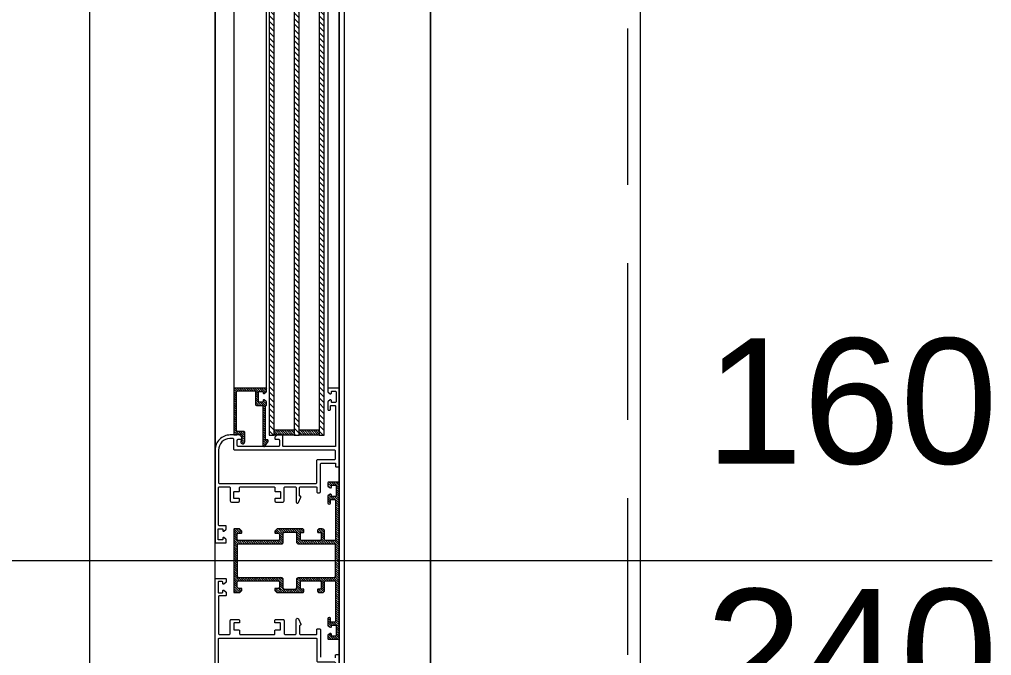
# Model space of a CAD drawing. Header units: centimetres. Extents: x 105417 to 110818, y -55119 to -48326.
# Drawn here: x 108376.6 to 108454.1, y -51119.9 to -51069.1 of the extents above; entities that cross this region are included whole.
import ezdxf

# ---------------------------------------------------------------- set-up
doc = ezdxf.new("R2010")
doc.units = ezdxf.units.CM
doc.header["$LTSCALE"] = 50
doc.header["$MEASUREMENT"] = 0
doc.linetypes.add('CACHE', pattern=[0.375, 0.25, -0.125])
doc.layers.get('0').update_dxf_attribs({"color": 8})
doc.layers.add('BORD', color=5, linetype='Continuous')
doc.layers.add('COTE 50ème', color=1, linetype='Continuous')
doc.layers.add('CONSOLE ISOL.', color=214, linetype='Continuous', lineweight=15)
doc.layers.add('WINDOWS', color=21, linetype='Continuous', lineweight=5)
doc.styles.add('GENERATED_STYLE_1', font='arial.ttf')
doc.styles.add('RS_TXT_50', font='arial.ttf', dxfattribs={"height": 12.5})
doc.dimstyles.new('RS_50CM_LINEAIRE', dxfattribs={"dimscale": 5, "dimtxt": 12.5, "dimasz": 1.5, "dimexe": 1, "dimexo": 2.5, "dimgap": 1, "dimtad": 1, "dimdec": 1, "dimrnd": 0.5, "dimdsep": 46, "dimtxsty": 'RS_TXT_50', "dimblk1": 'ARCHTICK', "dimblk2": 'ARCHTICK', "dimsah": 1, "dimcen": 2.5, "dimdle": 1, "dimclrt": 4, "dimadec": 0, "dimazin": 2, "dimtfac": 1, "dimtdec": 1, "dimtix": 1, "dimtmove": 2, "dimatfit": 3, "dimfxl": 1, "dimtolj": 1, "dimtzin": 0, "dimarcsym": 0})
pattern_1 = [(135, (-46708.70849, -43842.58123), (-0.08838834765, -0.08838834765), [])]

# ---------------------------------------------------------------- blocks, each defined once
blk = doc.blocks.new('DRITARE POS 3')
at = {"layer": 'WINDOWS'}
h = blk.add_hatch(dxfattribs=at)
h.set_pattern_fill('ANSI31', color=256, angle=450)
h.set_pattern_definition(pattern_1)
h.paths.add_polyline_path([(-9.613, -75.277, -0.414214), (-9.557, -75.221), (-9.259, -75.221, -0.414214), (-9.203, -75.277), (-9.203, -75.491, 1), (-8.997, -75.491), (-8.997, -74.959, 0.250765), (-9.022, -74.913), (-9.19, -74.801, 0.599022), (-9.277, -74.847), (-9.277, -74.922, -0.414214), (-9.333, -74.978), (-9.595, -74.978, -0.414214), (-9.651, -74.922), (-9.651, -74.138, -0.414214), (-9.595, -74.082), (-9.333, -74.082, -0.414214), (-9.277, -74.138), (-9.277, -74.25, 0.599022), (-9.19, -74.297), (-9.022, -74.185, 0.250765), (-8.997, -74.138), (-8.997, -73.895, 0.414214), (-9.053, -73.839), (-9.837, -73.839, 0.414214), (-9.893, -73.895), (-9.893, -80.111), (-9.893, -86.327, 0.414214), (-9.837, -86.383), (-9.053, -86.383, 0.414214), (-8.997, -86.327), (-8.997, -86.085, 0.250765), (-9.022, -86.038), (-9.19, -85.926, 0.599022), (-9.277, -85.973), (-9.277, -86.085, -0.414214), (-9.333, -86.141), (-9.595, -86.141, -0.414214), (-9.651, -86.085), (-9.651, -85.301, -0.414214), (-9.595, -85.245), (-9.333, -85.245, -0.414214), (-9.277, -85.301), (-9.277, -85.375, 0.599022), (-9.19, -85.422), (-9.022, -85.31, 0.250765), (-8.997, -85.263), (-8.997, -84.731, 1), (-9.203, -84.731), (-9.203, -84.946, -0.414214), (-9.259, -85.002), (-9.557, -85.002, -0.414214), (-9.613, -84.946), (-9.613, -81.773, -0.414214), (-9.557, -81.717), (-8.829, -81.717, -0.414214), (-8.736, -81.81), (-8.736, -82.463, 0.414214), (-8.549, -82.65), (-8.293, -82.65, 0.198912), (-8.253, -82.634), (-8.192, -82.573, 0.198912), (-8.176, -82.533), (-8.176, -82.426, 0.414214), (-8.232, -82.37), (-8.4, -82.37, -0.414214), (-8.456, -82.314), (-8.456, -81.81, -0.414214), (-8.363, -81.717), (-6.907, -81.717, -0.414214), (-6.813, -81.81), (-6.813, -82.314, -0.414214), (-6.869, -82.37), (-7.037, -82.37, 0.414214), (-7.093, -82.426), (-7.093, -82.533, 0.198912), (-7.077, -82.573), (-7.016, -82.634, 0.198912), (-6.977, -82.65), (-4.97, -82.65, 0.198912), (-4.93, -82.634), (-4.776, -82.48, 0.198912), (-4.76, -82.44), (-4.76, -82.37, 0.414214), (-4.816, -82.314), (-5.003, -82.314, -0.340481), (-5.133, -82.221), (-5.133, -81.81, -0.414214), (-5.04, -81.717), (-1.867, -81.717, -0.414214), (-1.773, -81.81), (-1.773, -82.221, -0.414214), (-1.867, -82.314), (-2.091, -82.314, 0.414214), (-2.147, -82.37), (-2.147, -82.44, 0.198912), (-2.13, -82.48), (-1.976, -82.634, 0.198912), (-1.937, -82.65), (-1.549, -82.65, 0.414214), (-1.493, -82.594), (-1.493, -80.111), (-1.493, -77.629, 0.414214), (-1.549, -77.573), (-1.937, -77.573, 0.198912), (-1.976, -77.589), (-2.13, -77.743, 0.198912), (-2.147, -77.782), (-2.147, -77.853, 0.414214), (-2.091, -77.909), (-1.867, -77.909, -0.414214), (-1.773, -78.002), (-1.773, -78.413, -0.414214), (-1.867, -78.506), (-5.04, -78.506, -0.414214), (-5.133, -78.413), (-5.133, -78.002, -0.340481), (-5.003, -77.909), (-4.816, -77.909, 0.414214), (-4.76, -77.853), (-4.76, -77.782, 0.198912), (-4.776, -77.743), (-4.93, -77.589, 0.198912), (-4.97, -77.573), (-6.977, -77.573, 0.198912), (-7.016, -77.589), (-7.077, -77.65, 0.198912), (-7.093, -77.689), (-7.093, -77.797, 0.414214), (-7.037, -77.853), (-6.869, -77.853, -0.414214), (-6.813, -77.909), (-6.813, -78.413, -0.414214), (-6.907, -78.506), (-8.363, -78.506, -0.414214), (-8.456, -78.413), (-8.456, -77.909, -0.414214), (-8.4, -77.853), (-8.232, -77.853, 0.414214), (-8.176, -77.797), (-8.176, -77.689, 0.198912), (-8.192, -77.65), (-8.253, -77.589, 0.198912), (-8.293, -77.573), (-8.549, -77.573, 0.414214), (-8.736, -77.759), (-8.736, -78.413, -0.414214), (-8.829, -78.506), (-9.557, -78.506, -0.414214), (-9.613, -78.45)])
h.paths.add_polyline_path([(-9.557, -78.786), (-6.627, -78.786), (-6.533, -78.693), (-6.533, -77.946), (-6.44, -77.853), (-5.507, -77.853), (-5.413, -77.946), (-5.413, -78.693), (-5.32, -78.786), (-1.829, -78.786), (-1.773, -78.842), (-1.773, -80.111), (-1.773, -81.381), (-1.829, -81.437), (-5.32, -81.437), (-5.413, -81.53), (-5.413, -82.277), (-5.507, -82.37), (-6.44, -82.37), (-6.533, -82.277), (-6.533, -81.53), (-6.627, -81.437), (-9.557, -81.437), (-9.613, -81.381), (-9.613, -80.111), (-9.613, -78.842)], flags=16)
at = {"layer": 'WINDOWS', "transparency": 33554559}
h = blk.add_hatch(dxfattribs=at)
h.set_pattern_fill('ANSI31', color=256, angle=450)
h.set_pattern_definition(pattern_1)
h.paths.add_polyline_path([(-1.493, -90.215), (-1.493, -90.159), (-1.736, -90.159), (-1.736, -90.215), (-2.091, -90.215, -0.414214), (-2.147, -90.159), (-2.147, -89.785, -0.247394), (-2.122, -89.739, 1.657435), (-2.371, -89.608), (-2.371, -90.346, 0.414214), (-2.277, -90.439), (-1.811, -90.439, -0.414214), (-1.717, -90.532), (-1.717, -93.575, -0.414214), (-1.811, -93.668), (-3.16, -93.668, -0.414214), (-3.216, -93.612), (-3.216, -92.604, 0.414214), (-3.309, -92.511), (-3.757, -92.511, -0.414214), (-3.813, -92.455), (-3.813, -89.319, 0.737396), (-3.984, -89.266), (-4.226, -89.621, 0.603122), (-4.149, -89.767), (-4.075, -89.767, -0.414214), (-4.019, -89.823), (-4.019, -92.511), (-4.056, -92.511, 0.414214), (-4.112, -92.567), (-4.112, -92.772, 0.250765), (-4.087, -92.819), (-3.919, -92.949, 0.599022), (-3.832, -92.903), (-3.832, -92.828, -0.414214), (-3.776, -92.772), (-3.515, -92.772, -0.414214), (-3.459, -92.828), (-3.459, -93.575, -0.414214), (-3.515, -93.631), (-3.776, -93.631, -0.414214), (-3.832, -93.575), (-3.832, -93.5, 0.599022), (-3.919, -93.454), (-4.087, -93.584, 0.250765), (-4.112, -93.631), (-4.112, -93.836, 0.414214), (-4.056, -93.892), (-1.549, -93.892, 0.414214), (-1.493, -93.836)])
at = {"layer": 'WINDOWS'}
h = blk.add_hatch(dxfattribs=at)
h.set_pattern_fill('ANSI31', color=140, scale=2.5, angle=450)
h.set_pattern_definition([(135, (-46708.9128, -43842.58123), (-0.2209708691, -0.2209708691), [])])
h.paths.add_polyline_path([(-8.712, -90.149), (-8.712, -147.535), (-8.312, -147.535), (-8.312, -90.149)])
h.paths.add_polyline_path([(-6.712, -90.149), (-6.712, -147.535), (-6.312, -147.535), (-6.312, -90.149)])
h.paths.add_polyline_path([(-4.712, -90.149), (-4.712, -147.53), (-4.312, -147.53), (-4.312, -90.149)])
at = {"layer": 'WINDOWS', "transparency": 33554559}
h = blk.add_hatch(dxfattribs=at)
h.set_pattern_fill('ANSI31', color=140, angle=450)
h.set_pattern_definition([(135, (-46708.90849, -43859.58123), (-0.08838834765, -0.08838834765), [])])
h.paths.add_polyline_path([(-6.712, -147.535), (-8.312, -147.535), (-8.312, -147.135), (-6.712, -147.135)])
h.paths.add_polyline_path([(-4.712, -147.535), (-6.312, -147.535), (-6.312, -147.135), (-4.712, -147.135)])
h.paths.add_polyline_path([(-6.712, -90.549), (-8.312, -90.549), (-8.312, -90.149), (-6.712, -90.149)])
h.paths.add_polyline_path([(-4.712, -90.549), (-6.312, -90.549), (-6.312, -90.149), (-4.712, -90.149)])
at = {"layer": 'WINDOWS', "color": 165, "linetype": 'CACHE'}
blk.add_line((-32.898, -160.111), (-32.898, 0), dxfattribs=at)
at = {"layer": 'WINDOWS', "color": 165}
blk.add_line((-61.993, -80.111), (34.007, -80.111), dxfattribs=at)
at = {"layer": 'WINDOWS'}
for p, q in [((-0.009, -148.634), (-0.001, -88.98)), ((-9.893, -143.831), (-9.893, -93.831)), ((-9.002, -143.853), (-8.997, -93.831)), ((-4.112, -93.836), (-4.116, -143.853)), ((-1.498, -143.853), (-1.493, -93.836))]:
    blk.add_line(p, q, dxfattribs=at)
at = {"layer": 'WINDOWS', "color": 165}
for points in [[(-9.898, 0), (-9.898, -160.111), (-33.898, -160.111), (-33.898, 0)], [(-10.298, -159.711), (-10.298, -0.4), (-9.898, 0), (-9.898, -160.111)], [(0, 0), (0, -160.111), (10, -160.111), (10, 0)]]:
    blk.add_lwpolyline(points, close=True, dxfattribs=at)
at = {"layer": 'WINDOWS'}
for points in [[(-9.898, -160.111), (-9.898, 0), (0, 0), (0, -160.111)], [(-1.773, -80.111), (-1.773, -78.842), (-1.829, -78.786), (-5.32, -78.786), (-5.413, -78.693), (-5.413, -77.946), (-5.507, -77.853), (-6.44, -77.853), (-6.533, -77.946), (-6.533, -78.693), (-6.627, -78.786), (-9.557, -78.786), (-9.613, -78.842), (-9.613, -80.111), (-9.613, -81.381), (-9.557, -81.437), (-6.627, -81.437), (-6.533, -81.53), (-6.533, -82.277), (-6.44, -82.37), (-5.507, -82.37), (-5.413, -82.277), (-5.413, -81.53), (-5.32, -81.437), (-1.829, -81.437), (-1.773, -81.381)]]:
    blk.add_lwpolyline(points, close=True, dxfattribs=at)
for points in [[(-9.613, -72.365), (-9.613, -72.57, -0.414214), (-9.669, -72.626), (-9.837, -72.626, -0.414214), (-9.893, -72.57), (-9.893, -66.391, -0.414214)], [(0, -71.282), (0, -78.637, -0.414214), (-0.056, -78.693), (-0.84, -78.693, -0.414214), (-0.896, -78.637), (-0.896, -78.431, -0.250765), (-0.871, -78.385), (-0.703, -78.254, -0.599022), (-0.616, -78.301), (-0.616, -78.394, 0.414214), (-0.56, -78.45), (-0.299, -78.45, 0.414214), (-0.243, -78.394), (-0.243, -77.61, 0.414214), (-0.299, -77.554), (-0.56, -77.554, 0.414214), (-0.616, -77.61), (-0.616, -77.703, -0.599022), (-0.703, -77.75), (-0.871, -77.619, -0.250765), (-0.896, -77.573), (-0.896, -77.367, -0.414214), (-0.84, -77.311), (-0.336, -77.311, 0.414214), (-0.28, -77.255), (-0.28, -74.306, 0.414214), (-0.373, -74.213), (-1.12, -74.213, 0.414214), (-1.213, -74.306), (-1.213, -75.333, -0.414214), (-1.307, -75.426), (-1.867, -75.426, -0.414214), (-1.96, -75.333), (-1.96, -75.202, -0.414214), (-1.904, -75.146), (-1.549, -75.146, 0.414214), (-1.493, -75.09), (-1.493, -74.642, 0.414214), (-1.549, -74.586), (-1.904, -74.586, -0.414214), (-1.96, -74.53), (-1.96, -74.269, 0.414214), (-2.016, -74.213), (-4.704, -74.213, 0.414214), (-4.76, -74.269), (-4.76, -74.53, -0.414214), (-4.816, -74.586), (-5.171, -74.586, 0.414214), (-5.227, -74.642), (-5.227, -75.09, 0.414214), (-5.171, -75.146), (-4.816, -75.146, -0.414214), (-4.76, -75.202), (-4.76, -75.333, -0.414214), (-4.853, -75.426), (-5.413, -75.426, -0.414214), (-5.507, -75.333), (-5.507, -74.306, 0.414214), (-5.6, -74.213), (-6.384, -74.213, 0.414214), (-6.477, -74.306), (-6.477, -75.426, -0.809546), (-6.656, -75.464), (-6.846, -75.038, -0.543142), (-6.795, -74.959, 0.414214), (-6.739, -74.903), (-6.739, -74.306, 0.414214), (-6.832, -74.213), (-8.064, -74.213, 0.414214), (-8.12, -74.269), (-8.12, -74.623, -0.414214), (-8.176, -74.679), (-8.344, -74.679, -0.414214), (-8.4, -74.623), (-8.4, -72.402, 0.414214)]]:
    blk.add_lwpolyline(points, format="xyb", dxfattribs=at)
for points in [[(-1.493, -70.442, -0.414214), (-1.4, -70.349), (-1.176, -70.349), (-1.176, -70.349, -0.414214), (-0.28, -71.282), (-0.28, -73.877, -0.414214), (-0.336, -73.933), (-8.064, -73.933, -0.414214), (-8.12, -73.877), (-8.12, -72.122, 0.414214), (-8.213, -72.029), (-9.52, -72.029, -0.414214), (-9.613, -71.935), (-9.613, -71.375, -0.414214), (-9.52, -71.282), (-1.587, -71.282, 0.414214), (-1.493, -71.189)], [(-1.493, -80.111), (-1.493, -77.629, 0.414214), (-1.549, -77.573), (-1.937, -77.573, 0.198912), (-1.976, -77.589), (-2.13, -77.743, 0.198912), (-2.147, -77.782), (-2.147, -77.853, 0.414214), (-2.091, -77.909), (-1.867, -77.909, -0.414214), (-1.773, -78.002), (-1.773, -78.413, -0.414214), (-1.867, -78.506), (-5.04, -78.506, -0.414214), (-5.133, -78.413), (-5.133, -78.002, -0.340481), (-5.003, -77.909), (-4.816, -77.909, 0.414214), (-4.76, -77.853), (-4.76, -77.782, 0.198912), (-4.776, -77.743), (-4.93, -77.589, 0.198912), (-4.97, -77.573), (-6.977, -77.573, 0.198912), (-7.016, -77.589), (-7.077, -77.65, 0.198912), (-7.093, -77.689), (-7.093, -77.797, 0.414214), (-7.037, -77.853), (-6.869, -77.853, -0.414214), (-6.813, -77.909), (-6.813, -78.413, -0.414214), (-6.907, -78.506), (-8.363, -78.506, -0.414214), (-8.456, -78.413), (-8.456, -77.909, -0.414214), (-8.4, -77.853), (-8.232, -77.853, 0.414214), (-8.176, -77.797), (-8.176, -77.689, 0.198912), (-8.192, -77.65), (-8.253, -77.589, 0.198912), (-8.293, -77.573), (-8.549, -77.573, 0.414214), (-8.736, -77.759), (-8.736, -78.413, -0.414214), (-8.829, -78.506), (-9.557, -78.506, -0.414214), (-9.613, -78.45), (-9.613, -75.277, -0.414214), (-9.557, -75.221), (-9.259, -75.221, -0.414214), (-9.203, -75.277), (-9.203, -75.491, 1), (-8.997, -75.491), (-8.997, -74.959, 0.250765), (-9.022, -74.913), (-9.19, -74.801, 0.599022), (-9.277, -74.847), (-9.277, -74.922, -0.414214), (-9.333, -74.978), (-9.595, -74.978, -0.414214), (-9.651, -74.922), (-9.651, -74.138, -0.414214), (-9.595, -74.082), (-9.333, -74.082, -0.414214), (-9.277, -74.138), (-9.277, -74.25, 0.599022), (-9.19, -74.297), (-9.022, -74.185, 0.250765), (-8.997, -74.138), (-8.997, -73.895, 0.414214), (-9.053, -73.839), (-9.837, -73.839, 0.414214), (-9.893, -73.895), (-9.893, -80.111), (-9.893, -86.327, 0.414214), (-9.837, -86.383), (-9.053, -86.383, 0.414214), (-8.997, -86.327), (-8.997, -86.085, 0.250765), (-9.022, -86.038), (-9.19, -85.926, 0.599022), (-9.277, -85.973), (-9.277, -86.085, -0.414214), (-9.333, -86.141), (-9.595, -86.141, -0.414214), (-9.651, -86.085), (-9.651, -85.301, -0.414214), (-9.595, -85.245), (-9.333, -85.245, -0.414214), (-9.277, -85.301), (-9.277, -85.375, 0.599022), (-9.19, -85.422), (-9.022, -85.31, 0.250765), (-8.997, -85.263), (-8.997, -84.731, 1), (-9.203, -84.731), (-9.203, -84.946, -0.414214), (-9.259, -85.002), (-9.557, -85.002, -0.414214), (-9.613, -84.946), (-9.613, -81.773, -0.414214), (-9.557, -81.717), (-8.829, -81.717, -0.414214), (-8.736, -81.81), (-8.736, -82.463, 0.414214), (-8.549, -82.65), (-8.293, -82.65, 0.198912), (-8.253, -82.634), (-8.192, -82.573, 0.198912), (-8.176, -82.533), (-8.176, -82.426, 0.414214), (-8.232, -82.37), (-8.4, -82.37, -0.414214), (-8.456, -82.314), (-8.456, -81.81, -0.414214), (-8.363, -81.717), (-6.907, -81.717, -0.414214), (-6.813, -81.81), (-6.813, -82.314, -0.414214), (-6.869, -82.37), (-7.037, -82.37, 0.414214), (-7.093, -82.426), (-7.093, -82.533, 0.198912), (-7.077, -82.573), (-7.016, -82.634, 0.198912), (-6.977, -82.65), (-4.97, -82.65, 0.198912), (-4.93, -82.634), (-4.776, -82.48, 0.198912), (-4.76, -82.44), (-4.76, -82.37, 0.414214), (-4.816, -82.314), (-5.003, -82.314, -0.340481), (-5.133, -82.221), (-5.133, -81.81, -0.414214), (-5.04, -81.717), (-1.867, -81.717, -0.414214), (-1.773, -81.81), (-1.773, -82.221, -0.414214), (-1.867, -82.314), (-2.091, -82.314, 0.414214), (-2.147, -82.37), (-2.147, -82.44, 0.198912), (-2.13, -82.48), (-1.976, -82.634, 0.198912), (-1.937, -82.65), (-1.549, -82.65, 0.414214), (-1.493, -82.594)], [(0, -81.586, 0.414214), (-0.056, -81.53), (-0.84, -81.53, 0.414214), (-0.896, -81.586), (-0.896, -81.791, 0.250765), (-0.871, -81.838), (-0.703, -81.969, 0.599022), (-0.616, -81.922), (-0.616, -81.829, -0.414214), (-0.56, -81.773), (-0.299, -81.773, -0.414214), (-0.243, -81.829), (-0.243, -82.613, -0.414214), (-0.299, -82.669), (-0.56, -82.669, -0.414214), (-0.616, -82.613), (-0.616, -82.519, 0.599022), (-0.703, -82.473), (-0.871, -82.603, 0.250765), (-0.896, -82.65), (-0.896, -82.855, 0.414214), (-0.84, -82.911), (-0.336, -82.911, -0.414214), (-0.28, -82.967), (-0.28, -85.917, -0.414214), (-0.373, -86.01), (-1.12, -86.01, -0.414214), (-1.213, -85.917), (-1.213, -84.89, 0.414214), (-1.307, -84.797), (-1.867, -84.797, 0.414214), (-1.96, -84.89), (-1.96, -85.021, 0.414214), (-1.904, -85.077), (-1.549, -85.077, -0.414214), (-1.493, -85.133), (-1.493, -85.581, -0.414214), (-1.549, -85.637), (-1.904, -85.637, 0.414214), (-1.96, -85.693), (-1.96, -85.954, -0.414214), (-2.016, -86.01), (-4.704, -86.01, -0.414214), (-4.76, -85.954), (-4.76, -85.693, 0.414214), (-4.816, -85.637), (-5.171, -85.637, -0.414214), (-5.227, -85.581), (-5.227, -85.133, -0.414214), (-5.171, -85.077), (-4.816, -85.077, 0.414214), (-4.76, -85.021), (-4.76, -84.89, 0.414214), (-4.853, -84.797), (-5.413, -84.797, 0.414214), (-5.507, -84.89), (-5.507, -85.917, -0.414214), (-5.6, -86.01), (-6.384, -86.01, -0.414214), (-6.477, -85.917), (-6.477, -84.797, 0.809546), (-6.656, -84.759), (-6.846, -85.184, 0.543142), (-6.795, -85.263, -0.414214), (-6.739, -85.319), (-6.739, -85.917, -0.414214), (-6.832, -86.01), (-8.064, -86.01, -0.414214), (-8.12, -85.954), (-8.12, -85.599, 0.414214), (-8.176, -85.543), (-8.344, -85.543, 0.414214), (-8.4, -85.599), (-8.4, -87.821, -0.414214), (-8.493, -87.914), (-9.557, -87.914, -0.414214), (-9.613, -87.858), (-9.613, -87.653, 0.414214), (-9.669, -87.597), (-9.837, -87.597, 0.414214), (-9.893, -87.653), (-9.893, -93.831, 0.414214), (-9.837, -93.887), (-9.053, -93.887, 0.414214), (-8.997, -93.831), (-8.997, -93.626, 0.250765), (-9.022, -93.579), (-9.19, -93.449, 0.599022), (-9.277, -93.495), (-9.277, -93.589, -0.414214), (-9.333, -93.645), (-9.595, -93.645, -0.414214), (-9.651, -93.589), (-9.651, -92.805, -0.414214), (-9.595, -92.749), (-9.333, -92.749, -0.414214), (-9.277, -92.805), (-9.277, -92.898, 0.599022), (-9.19, -92.945), (-9.022, -92.814, 0.250765), (-8.997, -92.767), (-8.997, -92.189, 0.414214), (-9.053, -92.133), (-9.147, -92.133, 0.414214), (-9.203, -92.189), (-9.203, -92.45, -0.414214), (-9.259, -92.506), (-9.557, -92.506, -0.414214), (-9.613, -92.45), (-9.613, -89.277, -0.414214), (-9.557, -89.221), (-5.469, -89.221, -0.414214), (-5.413, -89.277), (-5.413, -90.098, 0.414214), (-5.357, -90.154), (-4.97, -90.154, 0.198912), (-4.93, -90.138), (-4.776, -89.984, 0.198912), (-4.76, -89.944), (-4.76, -89.874, 0.414214), (-4.816, -89.818), (-5.04, -89.818, -0.414214), (-5.133, -89.725), (-5.133, -89.314, -0.414214), (-5.04, -89.221), (-1.867, -89.221, -0.414214), (-1.773, -89.314), (-1.773, -89.725, -0.414214), (-1.867, -89.818), (-2.091, -89.818, 0.414214), (-2.147, -89.874), (-2.147, -89.944, 0.198912), (-2.13, -89.984), (-1.976, -90.138, 0.198912), (-1.937, -90.154), (-1.213, -90.154, 0.414214), (0, -88.941)], [(-1.493, -89.781, 0.414214), (-1.4, -89.874), (-1.176, -89.874), (-1.176, -89.874, 0.414214), (-0.28, -88.941), (-0.28, -86.346, 0.414214), (-0.336, -86.29), (-8.064, -86.29, 0.414214), (-8.12, -86.346), (-8.12, -88.101, -0.414214), (-8.213, -88.194), (-9.52, -88.194, 0.414214), (-9.613, -88.287), (-9.613, -88.847, 0.414214), (-9.52, -88.941), (-1.587, -88.941, -0.414214), (-1.493, -89.034)], [(-1.736, -90.215), (-2.091, -90.215, -0.414214), (-2.147, -90.159), (-2.147, -89.785, -0.247394), (-2.122, -89.739, 1.657435), (-2.371, -89.608), (-2.371, -90.346, 0.414214), (-2.277, -90.439), (-1.811, -90.439, -0.414214), (-1.717, -90.532), (-1.717, -93.575, -0.414214), (-1.811, -93.668), (-3.16, -93.668, -0.414214), (-3.216, -93.612), (-3.216, -92.604, 0.414214), (-3.309, -92.511), (-3.757, -92.511, -0.414214), (-3.813, -92.455), (-3.813, -89.319, 0.737396), (-3.984, -89.266), (-4.226, -89.621, 0.603122), (-4.149, -89.767), (-4.075, -89.767, -0.414214), (-4.019, -89.823), (-4.019, -92.511), (-4.056, -92.511, 0.414214), (-4.112, -92.567), (-4.112, -92.772, 0.250765), (-4.087, -92.819), (-3.919, -92.949, 0.599022), (-3.832, -92.903), (-3.832, -92.828, -0.414214), (-3.776, -92.772), (-3.515, -92.772, -0.414214), (-3.459, -92.828), (-3.459, -93.575, -0.414214), (-3.515, -93.631), (-3.776, -93.631, -0.414214), (-3.832, -93.575), (-3.832, -93.5, 0.599022), (-3.919, -93.454), (-4.087, -93.584, 0.250765), (-4.112, -93.631), (-4.112, -93.836, 0.414214), (-4.056, -93.892), (-1.549, -93.892, 0.414214), (-1.493, -93.836), (-1.493, -90.215), (-1.493, -90.159), (-1.736, -90.159)]]:
    blk.add_lwpolyline(points, format="xyb", close=True, dxfattribs=at)
at = {"layer": 'WINDOWS', "color": 140}
for points in [[(-8.712, -90.149), (-8.712, -147.535), (-8.312, -147.535), (-8.312, -90.149)], [(-6.712, -90.549), (-8.312, -90.549), (-8.312, -90.149), (-6.712, -90.149)], [(-6.712, -90.149), (-6.712, -147.535), (-6.312, -147.535), (-6.312, -90.149)], [(-4.712, -90.549), (-6.312, -90.549), (-6.312, -90.149), (-4.712, -90.149)], [(-4.712, -90.149), (-4.712, -147.53), (-4.312, -147.53), (-4.312, -90.149)]]:
    blk.add_lwpolyline(points, close=True, dxfattribs=at)
at = {"layer": 'WINDOWS', "color": 165, "char_height": 10, "attachment_point": 7, "rotation": 180, "style": 'GENERATED_STYLE_1'}
for s, insert in [('\\A1;\\pt0;240{\\H0.66x;\\S^  ;}', (-39.112, -64.937)), ('\\A1;\\pt0;160{\\H0.66x;\\S^  ;}', (-39.112, -84.944))]:
    blk.add_mtext(s, dxfattribs=dict(at, insert=insert))
blk = doc.blocks.new('_ArchTick')
at = {"color": 0, "linetype": 'ByBlock', "const_width": 0.15}
blk.add_lwpolyline([(-0.5, -0.5), (0.5, 0.5)], dxfattribs=at)
blk = doc.blocks.new('*D1120')
at = {"layer": 'COTE 50ème', "color": 0, "lineweight": -2, "ltscale": 0.5, "transparency": 16777216}
for p, q in [((108550.007, -51197.474), (108550.007, -51027.362)), ((108409.354, -51032.362), (108555.007, -51032.362)), ((108406.079, -51192.474), (108555.007, -51192.474))]:
    blk.add_line(p, q, dxfattribs=at)
at = {"layer": 'Defpoints', "color": 0, "ltscale": 0.5, "transparency": 16777216}
for p in [(108396.854, -51032.362), (108550.007, -51032.362), (108393.579, -51192.474)]:
    blk.add_point(p, dxfattribs=at)
at = {"layer": 'COTE 50ème', "color": 0, "lineweight": -2, "ltscale": 0.5, "transparency": 16777216, "xscale": 7.5, "yscale": 7.5, "zscale": 7.5}
for p, rotation in [((108550.007, -51032.362), 90), ((108550.007, -51192.474), 270)]:
    blk.add_blockref('_ArchTick', p, dxfattribs=dict(at, rotation=rotation))
at = {"layer": 'COTE 50ème', "color": 4, "ltscale": 0.5, "transparency": 16777216, "insert": (108538.625, -51112.418), "char_height": 12.5, "attachment_point": 5, "rotation": 90, "style": 'RS_TXT_50'}
blk.add_mtext('\\A1;160', dxfattribs=at)
blk = doc.blocks.new('*D1130')
at = {"layer": 'COTE 50ème', "color": 0, "lineweight": -2, "ltscale": 0.5, "transparency": 16777216}
for p, q in [((108585.579, -51637.363), (108585.579, -50327.362)), ((108421.854, -50332.362), (108590.579, -50332.362)), ((108521.854, -51632.363), (108590.579, -51632.363))]:
    blk.add_line(p, q, dxfattribs=at)
at = {"layer": 'Defpoints', "color": 0, "ltscale": 0.5, "transparency": 16777216}
for p in [(108409.354, -50332.362), (108585.579, -50332.362), (108509.354, -51632.363)]:
    blk.add_point(p, dxfattribs=at)
at = {"layer": 'COTE 50ème', "color": 0, "lineweight": -2, "ltscale": 0.5, "transparency": 16777216, "xscale": 7.5, "yscale": 7.5, "zscale": 7.5}
for p, rotation in [((108585.579, -50332.362), 90), ((108585.579, -51632.363), 270)]:
    blk.add_blockref('_ArchTick', p, dxfattribs=dict(at, rotation=rotation))
at = {"layer": 'COTE 50ème', "color": 4, "ltscale": 0.5, "transparency": 16777216, "insert": (108574.192, -50982.363), "char_height": 12.5, "attachment_point": 5, "rotation": 90, "style": 'RS_TXT_50'}
blk.add_mtext('\\A1;1300', dxfattribs=at)
blk = doc.blocks.new('*D1132')
at = {"layer": 'COTE 50ème', "color": 0, "lineweight": -2, "ltscale": 0.5, "transparency": 16777216}
for p, q in [((108620.304, -49967.363), (108620.304, -52042.362)), ((107651.853, -49972.363), (108625.304, -49972.363)), ((108421.854, -52037.362), (108625.304, -52037.362))]:
    blk.add_line(p, q, dxfattribs=at)
at = {"layer": 'Defpoints', "color": 0, "ltscale": 0.5, "transparency": 16777216}
for p in [(107639.353, -49972.363), (108409.354, -52037.362), (108620.304, -52037.362)]:
    blk.add_point(p, dxfattribs=at)
at = {"layer": 'COTE 50ème', "color": 0, "lineweight": -2, "ltscale": 0.5, "transparency": 16777216, "xscale": 7.5, "yscale": 7.5, "zscale": 7.5}
for p, rotation in [((108620.304, -49972.363), 90), ((108620.304, -52037.362), 270)]:
    blk.add_blockref('_ArchTick', p, dxfattribs=dict(at, rotation=rotation))
at = {"layer": 'COTE 50ème', "color": 4, "ltscale": 0.5, "transparency": 16777216, "insert": (108608.922, -51004.862), "char_height": 12.5, "attachment_point": 5, "rotation": 90, "style": 'RS_TXT_50'}
blk.add_mtext('\\A1;2065', dxfattribs=at)

msp = doc.modelspace()

# ---------------------------------------------------------------- linework, layer by layer
at = {"layer": 'BORD', "lineweight": 5, "ltscale": 0.5}
msp.add_lwpolyline([(106209.354, -52037.362), (108409.354, -52037.362), (108409.354, -51972.362), (108509.354, -51972.362), (108509.354, -51632.362), (108409.354, -51632.362), (108409.354, -50332.362), (108279.354, -50332.362), (108279.354, -50132.362), (107639.354, -50132.362), (107639.354, -49972.362), (106979.354, -49972.362), (106979.354, -50132.362), (106339.465, -50132.362), (106339.465, -50332.363), (106209.354, -50332.362), (106209.354, -51632.362), (106109.354, -51632.362), (106109.354, -51972.362), (106209.354, -51972.362)], close=True, dxfattribs=at)
at = {"layer": 'CONSOLE ISOL.', "lineweight": 5, "ltscale": 0.5}
msp.add_lwpolyline([(107309.354, -50822.362), (107309.354, -49972.362), (107639.354, -49972.362), (107639.354, -50132.362), (108279.354, -50132.362), (108279.354, -50332.362), (108409.354, -50332.362), (108409.354, -51632.362), (108509.354, -51632.362), (108509.354, -51972.362), (108409.354, -51972.362), (108409.353, -52037.362), (107456.854, -52037.362), (107456.854, -51542.362), (107539.354, -51542.362), (107539.354, -51297.362), (107574.354, -51297.362), (107574.354, -50822.362)], close=True, dxfattribs=at)

# ---------------------------------------------------------------- block references
at = {"lineweight": 5, "rotation": 180}
msp.add_blockref('DRITARE POS 3', (108392.166, -51192.474), dxfattribs=at)

# ---------------------------------------------------------------- dimensions: what is measured, and where the dimension line sits
at = {"layer": 'COTE 50ème', "ltscale": 0.5}
for base, p1, p2, picture, middle in [((108620.304, -52037.362), (107639.353, -49972.363), (108409.354, -52037.362), '*D1132', (108608.922, -51004.862)), ((108585.579, -50332.362), (108509.354, -51632.363), (108409.354, -50332.362), '*D1130', (108574.192, -50982.363)), ((108550.007, -51032.362), (108393.579, -51192.474), (108396.854, -51032.362), '*D1120', (108538.625, -51112.418))]:
    dim = msp.add_linear_dim(base=base, p1=p1, p2=p2, angle=90, dimstyle='RS_50CM_LINEAIRE', dxfattribs=at)
    dim.commit()
    dim.dimension.update_dxf_attribs({"geometry": picture, "text_midpoint": middle})

doc.saveas('drawing.dxf')
